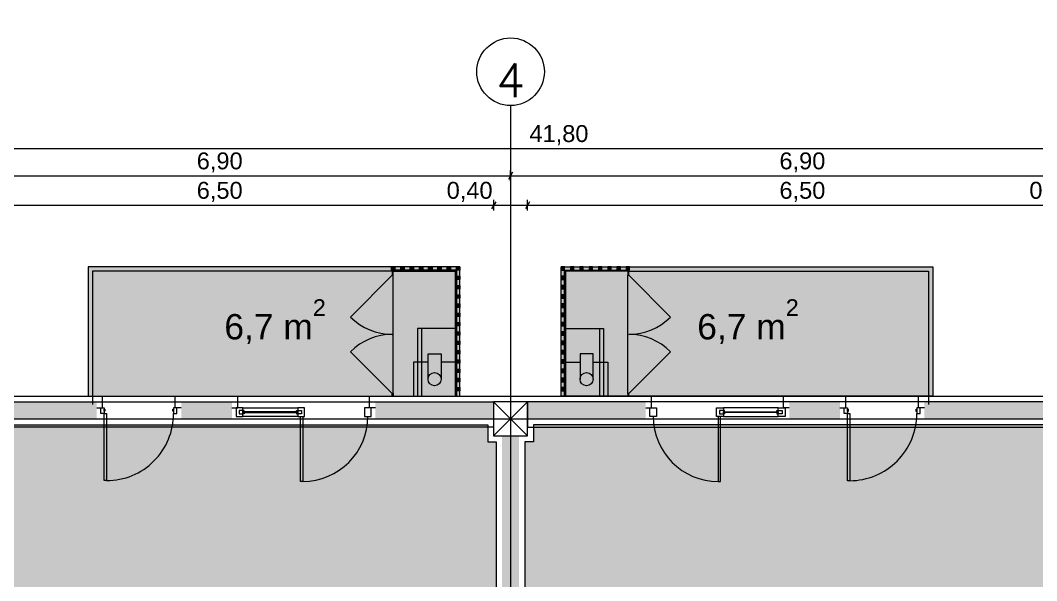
# Model space of a CAD drawing. Header units: metres. Extents: x 476297 to 476657, y 4620828 to 4621206.
# Drawn here: x 476405.75 to 476417.79, y 4621079.7 to 4621086.34 of the extents above; entities that cross this region are included whole.
import ezdxf

# ---------------------------------------------------------------- set-up
doc = ezdxf.new("R2010")
doc.units = ezdxf.units.M
doc.header["$MEASUREMENT"] = 0
for name, color, linetype in [('0_Pen_No__42_Pen_No__250', 7, 'Continuous'), ('2D Drafting - General_Pen_No__1', 7, 'Continuous'), ('2D Drafting - General_Pen_No__250_Pen_No__7', 7, 'Continuous'), ('2D Drafting - General_Pen_No__7', 7, 'Continuous'), ('2D Drafting - General_Pen_No__7_Pen_No__7', 7, 'Continuous'), ('Annotation - Text_Pen_No__7', 7, 'Continuous'), ('Doors_Pen_No__7_Pen_No__7', 7, 'Continuous'), ('G-Anno-Nplt', 7, 'Continuous'), ('gegmebi_Pen_No__1', 7, 'Continuous'), ('kar-panjara_Pen_No__7_Pen_No__7', 7, 'Continuous'), ('New2D Drafting - General_Pen_No__250_Pen_No__7', 7, 'Continuous'), ('New2D Drafting - General_Pen_No__30_Pen_No__9_Pen_No__9', 7, 'Continuous'), ('NewDoors_Pen_No__7_Pen_No__7', 7, 'Continuous'), ('Newreg_nak', 7, 'Continuous'), ('NewStructural - Bearing', 7, 'Continuous'), ('zoma', 7, 'Continuous'), ('zoma_Pen_No__5', 7, 'Continuous')]:
    doc.layers.add(name, color=color, linetype=linetype)
doc.styles.add('GENERATED_STYLE_1', font='arial.ttf')
doc.styles.add('GENERATED_STYLE_2', font='arial.ttf')
doc.dimstyles.new('GENERATED_STYLE__1', dxfattribs={"dimtxt": 0.2, "dimasz": 0.0644213309708986, "dimexe": 0.18, "dimexo": 0.003, "dimgap": 0.09, "dimtad": 1, "dimtih": 1, "dimtoh": 1, "dimzin": 0, "dimdsep": 46, "dimtxsty": 'GENERATED_STYLE_2', "dimblk": 'ARROWHEAD_2', "dimblk1": 'ARROWHEAD_2', "dimblk2": 'ARROWHEAD_2', "dimcen": 0.09, "dimclrd": 142, "dimclre": 142, "dimclrt": 142, "dimadec": 0, "dimazin": 0, "dimtfac": 1, "dimtdec": 4, "dimtmove": 0, "dimatfit": 3, "dimfxl": 1, "dimtolj": 1, "dimtzin": 0, "dimarcsym": 0})
doc.dimstyles.new('GENERATED_STYLE__2', dxfattribs={"dimtxt": 0.2, "dimasz": 0.0644213309708986, "dimexe": 0.18, "dimexo": 0.003, "dimgap": 0.09, "dimtad": 1, "dimtih": 1, "dimtoh": 1, "dimzin": 0, "dimdsep": 46, "dimtxsty": 'GENERATED_STYLE_2', "dimblk": 'ARROWHEAD_2', "dimblk1": 'ARROWHEAD_2', "dimblk2": 'ARROWHEAD_2', "dimcen": 0.09, "dimclrd": 142, "dimclre": 142, "dimclrt": 142, "dimadec": 0, "dimazin": 0, "dimtfac": 1, "dimtdec": 4, "dimtmove": 2, "dimatfit": 3, "dimfxl": 1, "dimtolj": 1, "dimtzin": 0, "dimarcsym": 0})
doc.dimstyles.new('GENERATED_STYLE__9', dxfattribs={"dimtxt": 0.5, "dimasz": 0.228, "dimexe": 0.18, "dimexo": 0.003, "dimgap": 0.09, "dimtad": 1, "dimzin": 0, "dimdsep": 46, "dimtxsty": 'GENERATED_STYLE_2', "dimblk": 'ARROWHEAD_2', "dimblk1": 'ARROWHEAD_2', "dimblk2": 'ARROWHEAD_2', "dimcen": 0.09, "dimclrd": 1, "dimclre": 1, "dimclrt": 1, "dimadec": 0, "dimazin": 0, "dimtfac": 1, "dimtdec": 4, "dimtmove": 0, "dimatfit": 3, "dimfxl": 1, "dimtolj": 1, "dimtzin": 0, "dimarcsym": 0})

# ---------------------------------------------------------------- blocks, each defined once
blk = doc.blocks.new('*D170', base_point=(476844.5271483883, 4621385.791044046))
at = {"layer": 'zoma', "color": 1, "linetype": 'Continuous', "lineweight": 0, "transparency": 16777216}
for p, q in [((476390.8057677904, 4621089.719103316), (476390.5057693053, 4621089.89231094)), ((476390.6557685478, 4621089.805707128), (476390.6557698309, 4621089.952407127)), ((476390.8807685478, 4621089.80570516), (476390.4307685479, 4621089.805709096)), ((476390.6556987105, 4621081.820953937), (476390.6557685478, 4621089.805707128)), ((476390.8806987105, 4621081.820951969), (476390.4306987105, 4621081.820955905)), ((476390.505699468, 4621081.907557749), (476390.805697953, 4621081.734350125)), ((476390.6556974274, 4621081.674253938), (476390.6556987105, 4621081.820953937))]:
    blk.add_line(p, q, dxfattribs=at)
at = {"layer": 'zoma', "color": 1, "lineweight": 0, "transparency": 16777216, "insert": (476390.5557261523, 4621084.958473884), "char_height": 0.5, "attachment_point": 7, "rotation": 89.99949887172694, "style": 'GENERATED_STYLE_2'}
blk.add_mtext('\\A1;{\\pql;\\fArial CYR|b0|i0|c204|p34;54.31}', dxfattribs=at)
blk = doc.blocks.new('ARROWHEAD_2')
at = {"color": 0, "linetype": 'Continuous', "lineweight": 0}
for p, q in [((-0.3781315, -0.655), (0.3781315, 0.655)), ((0, 0), (-1, 0))]:
    blk.add_line(p, q, dxfattribs=at)
blk = doc.blocks.new('*D172', base_point=(476844.5271483883, 4621385.791044046))
at = {"layer": 'zoma', "color": 142, "linetype": 'Continuous', "lineweight": 0, "transparency": 16777216}
for p, q in [((476397.7802715549, 4621084.540301105), (476397.7313325465, 4621084.455536189)), ((476397.7558020597, 4621084.434344965), (476397.7558020417, 4621084.561492329)), ((476397.7558020507, 4621084.497918648), (476404.6558020507, 4621084.497919618)), ((476404.6802715549, 4621084.540302075), (476404.6313325465, 4621084.45553716)), ((476404.6558020597, 4621084.434345936), (476404.6558020418, 4621084.5614933)), ((476404.6558020507, 4621084.497919618), (476411.5558020507, 4621084.497920589))]:
    blk.add_line(p, q, dxfattribs=at)
at = {"layer": 'zoma', "color": 142, "lineweight": 0, "transparency": 16777216, "insert": (476400.9397440391, 4621084.537919096), "char_height": 0.2, "attachment_point": 7, "rotation": 8.059709588411218e-06, "style": 'GENERATED_STYLE_2'}
blk.add_mtext('\\A1;{\\pql;\\fArial CYR|b0|i0|c204|p34;6,90}', dxfattribs=at)
blk = doc.blocks.new('*D173', base_point=(476844.5271483883, 4621385.791044046))
at = {"layer": 'zoma', "color": 142, "linetype": 'Continuous', "lineweight": 0, "transparency": 16777216}
for p, q in [((476404.6802715549, 4621084.540302075), (476404.6313325465, 4621084.45553716)), ((476404.6558020597, 4621084.434345936), (476404.6558020418, 4621084.5614933)), ((476404.6558020507, 4621084.497919618), (476411.5558020507, 4621084.497920589)), ((476411.5802715549, 4621084.540303047), (476411.5313325465, 4621084.45553813)), ((476411.5558020597, 4621084.434346907), (476411.5558020417, 4621084.56149427)), ((476411.5558020507, 4621084.497920589), (476418.4558020507, 4621084.497921559))]:
    blk.add_line(p, q, dxfattribs=at)
at = {"layer": 'zoma', "color": 142, "lineweight": 0, "transparency": 16777216, "insert": (476407.8397440391, 4621084.537920066), "char_height": 0.2, "attachment_point": 7, "rotation": 8.059709588411218e-06, "style": 'GENERATED_STYLE_2'}
blk.add_mtext('\\A1;{\\pql;\\fArial CYR|b0|i0|c204|p34;6,90}', dxfattribs=at)
blk = doc.blocks.new('*D174', base_point=(476844.5271483883, 4621385.791044046))
at = {"layer": 'zoma', "color": 142, "linetype": 'Continuous', "lineweight": 0, "transparency": 16777216}
for p, q in [((476411.5802715549, 4621084.540303047), (476411.5313325465, 4621084.45553813)), ((476411.5558020597, 4621084.434346907), (476411.5558020417, 4621084.56149427)), ((476411.5558020507, 4621084.497920589), (476418.4558020507, 4621084.497921559)), ((476418.4802715548, 4621084.540304017), (476418.4313325465, 4621084.455539101)), ((476418.4558020596, 4621084.434347877), (476418.4558020417, 4621084.561495241)), ((476418.4558020507, 4621084.497921559), (476425.3558020507, 4621084.497922529))]:
    blk.add_line(p, q, dxfattribs=at)
at = {"layer": 'zoma', "color": 142, "lineweight": 0, "transparency": 16777216, "insert": (476414.7397440391, 4621084.537921037), "char_height": 0.2, "attachment_point": 7, "rotation": 8.059709588411218e-06, "style": 'GENERATED_STYLE_2'}
blk.add_mtext('\\A1;{\\pql;\\fArial CYR|b0|i0|c204|p34;6,90}', dxfattribs=at)
blk = doc.blocks.new('*D224', base_point=(476844.5271483883, 4621385.791044046))
at = {"layer": 'zoma', "color": 142, "linetype": 'Continuous', "lineweight": 0, "transparency": 16777216}
for p, q in [((476404.8558021087, 4621084.085699315), (476404.8558020908, 4621084.212846679)), ((476411.3558021087, 4621084.08570023), (476411.3558020908, 4621084.212847593)), ((476404.4558020998, 4621084.149272941), (476404.8558020998, 4621084.149272997)), ((476404.880271604, 4621084.191655455), (476404.8313325956, 4621084.106890539)), ((476404.8558020998, 4621084.149272997), (476411.3558020997, 4621084.149273911)), ((476411.3802716039, 4621084.19165637), (476411.3313325956, 4621084.106891453))]:
    blk.add_line(p, q, dxfattribs=at)
at = {"layer": 'zoma', "color": 142, "lineweight": 0, "transparency": 16777216, "char_height": 0.2, "attachment_point": 7, "rotation": 8.059709588411218e-06, "style": 'GENERATED_STYLE_2'}
for s, insert in [('\\A1;{\\pql;\\fArial CYR|b0|i0|c204|p34;6,50}', (476407.8397440882, 4621084.189273417)), ('\\A1;{\\pql;\\fArial CYR|b0|i0|c204|p34;0,40}', (476410.7991890374, 4621084.189273833))]:
    blk.add_mtext(s, dxfattribs=dict(at, insert=insert))
blk = doc.blocks.new('*D225', base_point=(476844.5271483883, 4621385.791044046))
at = {"layer": 'zoma', "color": 142, "linetype": 'Continuous', "lineweight": 0, "transparency": 16777216}
for p, q in [((476411.3558021087, 4621084.08570023), (476411.3558020908, 4621084.212847593)), ((476411.7558021087, 4621084.085700286), (476411.7558020908, 4621084.212847649)), ((476404.8558020998, 4621084.149272997), (476411.3558020997, 4621084.149273911)), ((476411.3802716039, 4621084.19165637), (476411.3313325956, 4621084.106891453)), ((476411.3558020997, 4621084.149273911), (476411.7558020998, 4621084.149273967)), ((476411.780271604, 4621084.191656426), (476411.7313325956, 4621084.10689151))]:
    blk.add_line(p, q, dxfattribs=at)
blk = doc.blocks.new('*D226', base_point=(476844.5271483883, 4621385.791044046))
at = {"layer": 'zoma', "color": 142, "linetype": 'Continuous', "lineweight": 0, "transparency": 16777216}
for p, q in [((476411.7558021087, 4621084.085700286), (476411.7558020908, 4621084.212847649)), ((476418.2558021086, 4621084.0857012), (476418.2558020907, 4621084.212848564)), ((476411.3558020997, 4621084.149273911), (476411.7558020998, 4621084.149273967)), ((476411.780271604, 4621084.191656426), (476411.7313325956, 4621084.10689151)), ((476411.7558020998, 4621084.149273967), (476418.2558020997, 4621084.149274882)), ((476418.2802716039, 4621084.19165734), (476418.2313325955, 4621084.106892424))]:
    blk.add_line(p, q, dxfattribs=at)
at = {"layer": 'zoma', "color": 142, "lineweight": 0, "transparency": 16777216, "char_height": 0.2, "attachment_point": 7, "rotation": 8.059709588411218e-06, "style": 'GENERATED_STYLE_2'}
for s, insert in [('\\A1;{\\pql;\\fArial CYR|b0|i0|c204|p34;6,50}', (476414.7397440881, 4621084.189274388)), ('\\A1;{\\pql;\\fArial CYR|b0|i0|c204|p34;0,40}', (476417.6991890374, 4621084.189274805))]:
    blk.add_mtext(s, dxfattribs=dict(at, insert=insert))
blk = doc.blocks.new('*D227', base_point=(476844.5271483883, 4621385.791044046))
at = {"layer": 'zoma', "color": 142, "linetype": 'Continuous', "lineweight": 0, "transparency": 16777216}
for p, q in [((476418.2558021086, 4621084.0857012), (476418.2558020907, 4621084.212848564)), ((476418.6558021086, 4621084.085701256), (476418.6558020908, 4621084.21284862)), ((476411.7558020998, 4621084.149273967), (476418.2558020997, 4621084.149274882)), ((476418.2802716039, 4621084.19165734), (476418.2313325955, 4621084.106892424)), ((476418.2558020997, 4621084.149274882), (476418.6558020997, 4621084.149274938)), ((476418.6802716039, 4621084.191657396), (476418.6313325955, 4621084.106892481))]:
    blk.add_line(p, q, dxfattribs=at)
blk = doc.blocks.new('*D232', base_point=(476844.5271483883, 4621385.791044046))
at = {"layer": 'zoma', "color": 142, "linetype": 'Continuous', "lineweight": 0, "transparency": 16777216}
for p, q in [((476390.6143538778, 4621084.820986106), (476390.6558039184, 4621084.820986106)), ((476390.6802734286, 4621084.863368561), (476390.6313344082, 4621084.778603652)), ((476390.6558039184, 4621084.757412424), (476390.6558039184, 4621084.884559788)), ((476390.6558039184, 4621084.820986106), (476432.4558039184, 4621084.820986106)), ((476432.4313344082, 4621084.778603652), (476432.4802734285, 4621084.863368561)), ((476432.4558039184, 4621084.757412424), (476432.4558039184, 4621084.884559788)), ((476432.4558039184, 4621084.820986106), (476432.497253959, 4621084.820986106))]:
    blk.add_line(p, q, dxfattribs=at)
at = {"layer": 'zoma', "color": 142, "lineweight": 0, "transparency": 16777216, "insert": (476411.7791162376, 4621084.860986106), "char_height": 0.2, "attachment_point": 7, "style": 'GENERATED_STYLE_2'}
blk.add_mtext('\\A1;{\\pql;\\fArial CYR|b0|i0|c204|p34;41,80}', dxfattribs=at)
blk = doc.blocks.new('*D340', base_point=(476844.5271483883, 4621385.791044046))
at = {"layer": 'zoma', "color": 142, "linetype": 'Continuous', "lineweight": 0, "transparency": 16777216}
for p, q in [((476404.8794797193, 4621099.633265524), (476404.830540699, 4621099.548500615)), ((476404.8550102091, 4621099.527309388), (476404.8550102091, 4621099.654456751)), ((476411.3794797192, 4621099.633265524), (476411.3305406989, 4621099.548500615)), ((476411.3550102091, 4621099.527309388), (476411.3550102091, 4621099.654456751)), ((476404.8550102091, 4621099.59088307), (476411.3550102091, 4621099.59088307))]:
    blk.add_line(p, q, dxfattribs=at)
at = {"layer": 'zoma', "color": 142, "lineweight": 0, "transparency": 16777216, "char_height": 0.2, "attachment_point": 7, "style": 'GENERATED_STYLE_2'}
for s, insert in [('\\A1;{\\pql;\\fArial CYR|b0|i0|c204|p34;6,50}', (476407.8389522031, 4621099.63088307)), ('\\A1;{\\pql;\\fArial CYR|b0|i0|c204|p34;0,40}', (476410.7983971523, 4621099.63088307))]:
    blk.add_mtext(s, dxfattribs=dict(at, insert=insert))
blk = doc.blocks.new('*D341', base_point=(476844.5271483883, 4621385.791044046))
at = {"layer": 'zoma', "color": 142, "linetype": 'Continuous', "lineweight": 0, "transparency": 16777216}
for p, q in [((476411.3794797192, 4621099.633265524), (476411.3305406989, 4621099.548500615)), ((476411.3550102091, 4621099.527309388), (476411.3550102091, 4621099.654456751)), ((476411.7794797192, 4621099.633265524), (476411.7305406989, 4621099.548500615)), ((476411.7550102091, 4621099.527309388), (476411.7550102091, 4621099.654456751)), ((476411.3550102091, 4621099.59088307), (476411.7550102091, 4621099.59088307))]:
    blk.add_line(p, q, dxfattribs=at)
blk = doc.blocks.new('*D342', base_point=(476844.5271483883, 4621385.791044046))
at = {"layer": 'zoma', "color": 142, "linetype": 'Continuous', "lineweight": 0, "transparency": 16777216}
for p, q in [((476411.7794797192, 4621099.633265524), (476411.7305406989, 4621099.548500615)), ((476411.7550102091, 4621099.527309388), (476411.7550102091, 4621099.654456751)), ((476418.2794797192, 4621099.633265524), (476418.2305406989, 4621099.548500615)), ((476418.255010209, 4621099.527309388), (476418.255010209, 4621099.654456751)), ((476411.7550102091, 4621099.59088307), (476418.255010209, 4621099.59088307))]:
    blk.add_line(p, q, dxfattribs=at)
at = {"layer": 'zoma', "color": 142, "lineweight": 0, "transparency": 16777216, "char_height": 0.2, "attachment_point": 7, "style": 'GENERATED_STYLE_2'}
for s, insert in [('\\A1;{\\pql;\\fArial CYR|b0|i0|c204|p34;6,50}', (476414.7389522031, 4621099.63088307)), ('\\A1;{\\pql;\\fArial CYR|b0|i0|c204|p34;0,40}', (476417.6983971523, 4621099.63088307))]:
    blk.add_mtext(s, dxfattribs=dict(at, insert=insert))

msp = doc.modelspace()

# ---------------------------------------------------------------- hatches: boundary and pattern name
at = {"layer": '2D Drafting - General_Pen_No__250_Pen_No__7', "linetype": 'Continuous', "lineweight": 0}
for points in [[(476410.1554952909, 4621083.370831687), (476410.9058185234, 4621083.370831792), (476410.905818522, 4621083.380831794), (476410.1554952895, 4621083.380831689)], [(476410.1554953049, 4621083.320959019), (476410.1654953061, 4621083.320959022), (476410.1654952921, 4621083.370831689), (476410.1554952909, 4621083.370831687)], [(476410.905818522, 4621083.380831794), (476410.9158185231, 4621083.380831796), (476410.9158187328, 4621081.890582279), (476410.9058187316, 4621081.890582277)], [(476412.2057824726, 4621083.38083216), (476412.2057831015, 4621081.890582643), (476412.1957831003, 4621081.89058264), (476412.1957824714, 4621083.380832155)], [(476412.9561057093, 4621083.370832475), (476412.2057824768, 4621083.370832158), (476412.2057824726, 4621083.38083216), (476412.9561057051, 4621083.380832477)], [(476412.9561057233, 4621083.320959807), (476412.9561057093, 4621083.370832081), (476412.9461057081, 4621083.37083208), (476412.9461057222, 4621083.320959805)], [(476406.655488642, 4621081.621392199), (476404.8558009923, 4621081.621391692), (476404.8558009361, 4621081.821391693), (476406.6554885857, 4621081.8213922)], [(476408.2554891484, 4621081.620418634), (476407.6554891564, 4621081.620418466), (476407.6554891001, 4621081.820418467), (476408.2554890921, 4621081.820418635)], [(476411.3558009922, 4621081.621393521), (476409.9554923266, 4621081.621393127), (476409.9554922703, 4621081.821393128), (476411.355800936, 4621081.821393522)], [(476410.1557902052, 4621081.890707676), (476410.1557901967, 4621081.92095902), (476410.1657901978, 4621081.920959023), (476410.1657902063, 4621081.890707679)], [(476411.7558009925, 4621081.620582515), (476413.1561102562, 4621081.620582909), (476413.1561101999, 4621081.82058291), (476411.7558009363, 4621081.820582516)], [(476412.9558116278, 4621081.890708464), (476412.9558116193, 4621081.920959808), (476412.9458116181, 4621081.920959804), (476412.9458116266, 4621081.890708461)], [(476414.8561134349, 4621081.619609374), (476415.4561134269, 4621081.619609542), (476415.4561133707, 4621081.819609543), (476414.8561133787, 4621081.819609375)], [(476416.4561139408, 4621081.620583838), (476418.2558009924, 4621081.620584344), (476418.2558009362, 4621081.820584346), (476416.4561138846, 4621081.820583839)], [(476411.6558010499, 4621081.420582488), (476411.6558028786, 4621074.920582488), (476411.4558028774, 4621074.920582432), (476411.4558010487, 4621081.420582432)]]:
    msp.add_hatch(color=7, dxfattribs=at).paths.add_polyline_path(points)
at = {"layer": 'G-Anno-Nplt', "linetype": 'Continuous', "lineweight": 0}
for color, points in [(46, [(476406.5558256994, 4621083.420835292), (476406.5558261299, 4621081.890581054), (476410.9558236773, 4621081.89058229), (476410.9558232468, 4621083.420836531)]), (46, [(476416.5557728159, 4621083.420838105), (476416.5557732464, 4621081.890583867), (476412.1557781557, 4621081.890582628), (476412.1557777252, 4621083.420836868)]), (167, [(476411.3858028612, 4621074.990582445), (476411.2858029035, 4621074.990582417), (476411.2858030554, 4621074.450582344), (476411.3858030131, 4621074.450582373), (476411.3858032156, 4621073.730770253), (476410.9858027584, 4621073.730770141), (476410.9858029244, 4621073.140582363), (476406.4760673011, 4621073.140581095), (476406.4760668426, 4621074.770581006), (476405.595990792, 4621074.770580758), (476405.5959906795, 4621075.17058076), (476404.8558028424, 4621075.170580552), (476404.8558025048, 4621076.370580625), (476404.925802375, 4621076.370580645), (476404.9258010992, 4621081.350580768), (476404.9258010429, 4621081.550580557), (476407.7858012862, 4621081.550581362), (476411.2858010579, 4621081.550582347), (476411.2858011142, 4621081.350582432), (476411.3858010719, 4621081.35058246)]), (167, [(476418.2558024694, 4621076.370584395), (476418.1858025994, 4621076.370584375), (476418.1858010167, 4621081.550584288), (476411.825801127, 4621081.550582499), (476411.8258011833, 4621081.350582584), (476411.7258012256, 4621081.350582556), (476411.7258030149, 4621074.990582541), (476411.8258029726, 4621074.990582569), (476411.8258031245, 4621074.450582497), (476411.7258031668, 4621074.450582468), (476411.7258033693, 4621073.730770349), (476412.1258037013, 4621073.730770461), (476412.1258038674, 4621073.140582684), (476416.6355396159, 4621073.140583953), (476416.6355391574, 4621074.770583864), (476417.5156150473, 4621074.770584112), (476417.5156149348, 4621075.17058411), (476418.255802807, 4621075.170584318)])]:
    msp.add_hatch(color=color, dxfattribs=at).paths.add_polyline_path(points)
at = {"layer": 'New2D Drafting - General_Pen_No__250_Pen_No__7', "linetype": 'Continuous', "lineweight": 0}
for points in [[(476410.9058187164, 4621081.890581192), (476410.4558187164, 4621081.890581065), (476410.4558184913, 4621082.690581065), (476410.9058184913, 4621082.690581191)], [(476412.2057866778, 4621081.89058219), (476412.6557866778, 4621081.890582317), (476412.6557864528, 4621082.690582316), (476412.2057864527, 4621082.690582191)], [(476410.9058187164, 4621081.890581192), (476410.4058187164, 4621081.890585573), (476410.4058222224, 4621082.29058105), (476410.5788074427, 4621082.290579534), (476410.5788083192, 4621082.390582493), (476410.7328342601, 4621082.390581142), (476410.7328333835, 4621082.290578185), (476410.9058222224, 4621082.290576668)], [(476412.2057866778, 4621081.89058219), (476412.7057866778, 4621081.890586854), (476412.7057829467, 4621082.290582331), (476412.5327977265, 4621082.290580717), (476412.5327967937, 4621082.390583675), (476412.3787708528, 4621082.390582238), (476412.3787717856, 4621082.290579281), (476412.2057829467, 4621082.290577667)]]:
    msp.add_hatch(color=255, dxfattribs=at).paths.add_polyline_path(points)
at = {"layer": 'New2D Drafting - General_Pen_No__30_Pen_No__9_Pen_No__9', "linetype": 'Continuous', "lineweight": 0}
for points in [[(476410.1858232466, 4621083.420836422), (476410.1858232522, 4621083.380836422), (476410.1458232522, 4621083.380836416), (476410.1458232466, 4621083.420836416)], [(476410.2958232466, 4621083.420836437), (476410.2958232523, 4621083.380836437), (476410.2558232523, 4621083.380836432), (476410.2558232466, 4621083.420836432)], [(476410.4058232467, 4621083.420836452), (476410.4058232523, 4621083.380836453), (476410.3658232522, 4621083.380836447), (476410.3658232467, 4621083.420836447)], [(476410.5158232467, 4621083.420836468), (476410.5158232523, 4621083.380836468), (476410.4758232523, 4621083.380836463), (476410.4758232467, 4621083.420836463)], [(476410.6258232467, 4621083.420836484), (476410.6258232524, 4621083.380836484), (476410.5858232523, 4621083.380836478), (476410.5858232467, 4621083.420836478)], [(476410.7358232468, 4621083.420836499), (476410.7358232524, 4621083.380836499), (476410.6958232524, 4621083.380836493), (476410.6958232467, 4621083.420836493)], [(476410.8458232468, 4621083.420836515), (476410.8458232524, 4621083.380836515), (476410.8058232524, 4621083.380836509), (476410.8058232468, 4621083.420836509)], [(476410.9558232468, 4621083.420836531), (476410.9558232524, 4621083.380836531), (476410.9158232524, 4621083.380836525), (476410.9158232468, 4621083.420836525)], [(476412.1557777252, 4621083.420836868), (476412.1557777421, 4621083.380836868), (476412.1957777421, 4621083.380836884), (476412.1957777253, 4621083.420836885)], [(476412.2657777253, 4621083.420836914), (476412.2657777421, 4621083.380836914), (476412.3057777421, 4621083.380836931), (476412.3057777252, 4621083.420836931)], [(476412.3757777252, 4621083.420836961), (476412.3757777421, 4621083.380836961), (476412.4157777422, 4621083.380836978), (476412.4157777253, 4621083.420836978)], [(476412.4857777253, 4621083.420837007), (476412.4857777422, 4621083.380837007), (476412.5257777422, 4621083.380837024), (476412.5257777253, 4621083.420837024)], [(476412.5957777253, 4621083.420837053), (476412.5957777422, 4621083.380837053), (476412.6357777423, 4621083.380837071), (476412.6357777254, 4621083.420837071)], [(476412.7057777253, 4621083.4208371), (476412.7057777422, 4621083.3808371), (476412.7457777422, 4621083.380837116), (476412.7457777254, 4621083.420837116)], [(476412.8157777254, 4621083.420837146), (476412.8157777422, 4621083.380837146), (476412.8557777423, 4621083.380837163), (476412.8557777254, 4621083.420837163)], [(476412.9257777254, 4621083.420837193), (476412.9257777423, 4621083.380837193), (476412.9657777423, 4621083.38083721), (476412.9657777254, 4621083.42083721)], [(476410.9558232679, 4621083.27083653), (476410.9158232679, 4621083.270836525), (476410.9158232623, 4621083.310836525), (476410.9558232623, 4621083.31083653)], [(476412.1557777885, 4621083.270836867), (476412.1957777885, 4621083.270836885), (476412.1957777716, 4621083.310836885), (476412.1557777716, 4621083.310836867)], [(476410.9558232834, 4621083.16083653), (476410.9158232834, 4621083.160836524), (476410.9158232778, 4621083.200836524), (476410.9558232778, 4621083.20083653)], [(476412.1557778349, 4621083.160836868), (476412.1957778349, 4621083.160836885), (476412.195777818, 4621083.200836885), (476412.1557778181, 4621083.200836868)], [(476410.9558232988, 4621083.050836531), (476410.9158232989, 4621083.050836525), (476410.9158232932, 4621083.090836525), (476410.9558232932, 4621083.090836531)], [(476412.1557778813, 4621083.050836868), (476412.1957778814, 4621083.050836884), (476412.1957778645, 4621083.090836884), (476412.1557778644, 4621083.090836868)], [(476410.9558233143, 4621082.94083653), (476410.9158233143, 4621082.940836525), (476410.9158233087, 4621082.980836525), (476410.9558233087, 4621082.98083653)], [(476412.1557779278, 4621082.940836867), (476412.1957779278, 4621082.940836885), (476412.1957779109, 4621082.980836885), (476412.1557779109, 4621082.980836867)], [(476410.9558233298, 4621082.83083653), (476410.9158233298, 4621082.830836524), (476410.9158233242, 4621082.870836524), (476410.9558233242, 4621082.87083653)], [(476412.1557779742, 4621082.830836868), (476412.1957779742, 4621082.830836885), (476412.1957779573, 4621082.870836885), (476412.1557779573, 4621082.870836868)], [(476410.9558233453, 4621082.72083653), (476410.9158233453, 4621082.720836525), (476410.9158233397, 4621082.760836525), (476410.9558233396, 4621082.76083653)], [(476410.9558233608, 4621082.61083653), (476410.9158233607, 4621082.610836525), (476410.9158233551, 4621082.650836525), (476410.9558233551, 4621082.65083653)], [(476412.1557780206, 4621082.720836868), (476412.1957780206, 4621082.720836884), (476412.1957780037, 4621082.760836884), (476412.1557780037, 4621082.760836868)], [(476412.155778067, 4621082.610836867), (476412.195778067, 4621082.610836885), (476412.1957780502, 4621082.650836885), (476412.1557780501, 4621082.650836867)], [(476410.9558233763, 4621082.50083653), (476410.9158233762, 4621082.500836524), (476410.9158233706, 4621082.540836524), (476410.9558233706, 4621082.54083653)], [(476412.1557781135, 4621082.500836868), (476412.1957781134, 4621082.500836885), (476412.1957780966, 4621082.540836885), (476412.1557780966, 4621082.540836868)], [(476410.9558233917, 4621082.39083653), (476410.9158233917, 4621082.390836525), (476410.9158233861, 4621082.430836525), (476410.9558233861, 4621082.43083653)], [(476412.1557781599, 4621082.390836868), (476412.1957781599, 4621082.390836884), (476412.195778143, 4621082.430836884), (476412.155778143, 4621082.430836868)], [(476410.9558234072, 4621082.28083653), (476410.9158234072, 4621082.280836524), (476410.9158234015, 4621082.320836524), (476410.9558234016, 4621082.32083653)], [(476412.1557782063, 4621082.280836867), (476412.1957782063, 4621082.280836885), (476412.1957781894, 4621082.320836885), (476412.1557781894, 4621082.320836867)], [(476410.9558234226, 4621082.17083653), (476410.9158234227, 4621082.170836524), (476410.915823417, 4621082.210836524), (476410.955823417, 4621082.21083653)], [(476412.1557782527, 4621082.170836868), (476412.1957782527, 4621082.170836885), (476412.1957782359, 4621082.210836885), (476412.1557782358, 4621082.210836868)], [(476410.9558234381, 4621082.06083653), (476410.9158234381, 4621082.060836525), (476410.9158234325, 4621082.100836525), (476410.9558234325, 4621082.10083653)], [(476412.1557782991, 4621082.060836867), (476412.1957782991, 4621082.060836884), (476412.1957782822, 4621082.100836884), (476412.1557782823, 4621082.100836867)], [(476410.9558234536, 4621081.95083653), (476410.9158234536, 4621081.950836524), (476410.915823448, 4621081.990836524), (476410.955823448, 4621081.99083653)], [(476412.1557783455, 4621081.950836867), (476412.1957783456, 4621081.950836885), (476412.1957783287, 4621081.990836884), (476412.1557783287, 4621081.990836867)]]:
    msp.add_hatch(color=255, dxfattribs=at).paths.add_polyline_path(points)

# ---------------------------------------------------------------- linework, layer by layer
at = {"layer": '0_Pen_No__42_Pen_No__250', "color": 5, "linetype": 'Continuous', "lineweight": 0}
msp.add_circle((476411.5558018773, 4621085.730179409), 0.4000000000000057, dxfattribs=at)
msp.add_circle((476411.5558018773, 4621085.730179409), 0.4000000000000057, dxfattribs=at)
at = {"layer": '2D Drafting - General_Pen_No__1', "color": 7, "linetype": 'Continuous', "lineweight": 0}
for p, q in [((476411.7558010488, 4621081.420582517), (476411.3558009362, 4621081.820582404)), ((476411.3558010487, 4621081.420582404), (476411.7558009363, 4621081.820582516))]:
    msp.add_line(p, q, dxfattribs=at)
at = {"layer": '2D Drafting - General_Pen_No__1', "color": 7, "linetype": 'Continuous', "lineweight": 0, "flags": 128}
for points in [[(476411.3558010206, 4621081.520582404), (476404.8558010207, 4621081.520580576), (476404.8558009363, 4621081.820580576), (476411.3558009362, 4621081.820582404)], [(476411.3558010487, 4621081.420582404), (476411.7558010488, 4621081.420582517), (476411.7558009363, 4621081.820582516), (476411.3558009362, 4621081.820582404)], [(476411.7558010207, 4621081.520582517), (476418.2558010206, 4621081.520584346), (476418.2558009362, 4621081.820584346), (476411.7558009363, 4621081.820582516)]]:
    msp.add_lwpolyline(points, close=True, dxfattribs=at)
at = {"layer": '2D Drafting - General_Pen_No__250_Pen_No__7', "color": 7, "linetype": 'Continuous', "lineweight": 0, "flags": 128}
for points in [[(476410.1554952909, 4621083.370831687), (476410.9058185234, 4621083.370831792), (476410.905818522, 4621083.380831794), (476410.1554952895, 4621083.380831689)], [(476410.1554953049, 4621083.320959019), (476410.1654953061, 4621083.320959022), (476410.1654952921, 4621083.370831689), (476410.1554952909, 4621083.370831687)], [(476410.905818522, 4621083.380831794), (476410.9158185231, 4621083.380831796), (476410.9158187328, 4621081.890582279), (476410.9058187316, 4621081.890582277)], [(476412.2057824726, 4621083.38083216), (476412.2057831015, 4621081.890582643), (476412.1957831003, 4621081.89058264), (476412.1957824714, 4621083.380832155)], [(476412.9561057093, 4621083.370832475), (476412.2057824768, 4621083.370832158), (476412.2057824726, 4621083.38083216), (476412.9561057051, 4621083.380832477)], [(476412.9561057233, 4621083.320959807), (476412.9561057093, 4621083.370832081), (476412.9461057081, 4621083.37083208), (476412.9461057222, 4621083.320959805)], [(476410.1557902052, 4621081.890707676), (476410.1557901967, 4621081.92095902), (476410.1657901978, 4621081.920959023), (476410.1657902063, 4621081.890707679)], [(476412.9558116278, 4621081.890708464), (476412.9558116193, 4621081.920959808), (476412.9458116181, 4621081.920959804), (476412.9458116266, 4621081.890708461)]]:
    msp.add_lwpolyline(points, close=True, dxfattribs=at)
at = {"layer": '2D Drafting - General_Pen_No__7', "color": 7, "linetype": 'Continuous', "lineweight": 0, "flags": 128}
for points in [[(476406.6554886054, 4621081.751501122), (476406.7255035567, 4621081.751500511), (476406.7255047834, 4621081.891762372)], [(476407.6554891195, 4621081.751504791), (476407.5854891195, 4621081.751505405), (476407.5854903487, 4621081.891741757)], [(476408.2554891118, 4621081.750619211), (476408.325504063, 4621081.750618598), (476408.3255052898, 4621081.890880461)], [(476409.9554899185, 4621081.750568222), (476409.8854749672, 4621081.75056757), (476409.8854736615, 4621081.890829432)], [(476413.1561125917, 4621081.749758004), (476413.2261275429, 4621081.749757392), (476413.2261287697, 4621081.890019254)], [(476414.8561133983, 4621081.74980995), (476414.786098447, 4621081.749809299), (476414.7860971414, 4621081.89007116)], [(476415.4561133901, 4621081.750695867), (476415.5261133901, 4621081.75069652), (476415.526112082, 4621081.890932873)], [(476416.4561139042, 4621081.750692762), (476416.386098953, 4621081.750692111), (476416.3860976472, 4621081.890953972)]]:
    msp.add_lwpolyline(points, dxfattribs=at)
at = {"layer": '2D Drafting - General_Pen_No__7_Pen_No__7', "color": 7, "linetype": 'Continuous', "lineweight": 0, "flags": 128}
for points in [[(476408.3859783992, 4621081.750442225), (476409.0359783988, 4621081.750413691), (476409.0359740116, 4621081.650474595), (476408.385974012, 4621081.65050313)], [(476414.725624111, 4621081.74963289), (476414.0756241114, 4621081.74960399), (476414.0756285548, 4621081.649664895), (476414.7256285544, 4621081.649693795)]]:
    msp.add_lwpolyline(points, close=True, dxfattribs=at)
at = {"layer": '2D Drafting - General_Pen_No__7_Pen_No__7', "color": 7, "linetype": 'Continuous', "lineweight": 0}
for centre, radius, start, end in [((476406.7711762784, 4621081.683769635), 0.794311105303185, 269.9985312367772, 0.0002127636585715992), ((476415.5722899519, 4621081.682960466), 0.7943111053034551, 269.9985312367967, 0.0002127636380701895), ((476409.0956629132, 4621081.650461577), 0.7703111107999445, 269.9974847931715, 359.9943051647041), ((476414.0159396532, 4621081.649651843), 0.7703111107999985, 180.0057270741493, 270.0025474456691)]:
    msp.add_arc(centre, radius, start, end, dxfattribs=at)
at = {"layer": 'Doors_Pen_No__7_Pen_No__7', "color": 7, "linetype": 'Continuous', "lineweight": 0, "flags": 128}
for points in [[(476406.7050002367, 4621081.751504664), (476406.7445113469, 4621081.751503652), (476406.744509612, 4621081.683770319), (476406.7049985008, 4621081.683771333)], [(476406.744509612, 4621081.683770319), (476406.7711762785, 4621081.683769635), (476406.7711559164, 4621080.889458531), (476406.7444892499, 4621080.889459213)], [(476406.7445109785, 4621081.737103651), (476406.7533998666, 4621081.737103423), (476406.7533991844, 4621081.710436758), (476406.7445102943, 4621081.710436987)], [(476407.5565998619, 4621081.737106144), (476407.5654887501, 4621081.737105917), (476407.5654880668, 4621081.71043925), (476407.5565991778, 4621081.710439478)], [(476407.6050002307, 4621081.751504904), (476407.5654891195, 4621081.751505918), (476407.5654873836, 4621081.683772585), (476407.6049984949, 4621081.683771572)], [(476415.5061139102, 4621081.750695495), (476415.5456250205, 4621081.750694482), (476415.5456232856, 4621081.682961149), (476415.5061121744, 4621081.682962163)], [(476415.5456232856, 4621081.682961149), (476415.572289952, 4621081.682960466), (476415.5722695899, 4621080.888649361), (476415.5456029235, 4621080.888650044)], [(476415.545624652, 4621081.736294482), (476415.5545135402, 4621081.736294254), (476415.5545128579, 4621081.709627587), (476415.5456239679, 4621081.709627817)], [(476416.3577135354, 4621081.736296975), (476416.3666024237, 4621081.736296747), (476416.3666017404, 4621081.70963008), (476416.3577128513, 4621081.709630308)], [(476416.4061139043, 4621081.750695734), (476416.366602793, 4621081.750696748), (476416.3666010571, 4621081.682963416), (476416.4061121684, 4621081.682962403)], [(476409.0689962466, 4621081.650462748), (476409.0956629132, 4621081.650461577), (476409.0956290977, 4621080.880150466), (476409.068962431, 4621080.880151636)], [(476414.0426063199, 4621081.649653029), (476414.0159396533, 4621081.649651843), (476414.0159739022, 4621080.879340732), (476414.0426405689, 4621080.879341917)]]:
    msp.add_lwpolyline(points, close=True, dxfattribs=at)
at = {"layer": 'G-Anno-Nplt', "color": 7, "linetype": 'Continuous', "lineweight": 0, "flags": 128}
for points in [[(476406.5558256994, 4621083.420835292), (476406.5558261299, 4621081.890581054), (476410.9558236773, 4621081.89058229), (476410.9558232468, 4621083.420836531)], [(476416.5557728159, 4621083.420838105), (476416.5557732464, 4621081.890583867), (476412.1557781557, 4621081.890582628), (476412.1557777252, 4621083.420836868)], [(476411.3858028612, 4621074.990582445), (476411.2858029035, 4621074.990582417), (476411.2858030554, 4621074.450582344), (476411.3858030131, 4621074.450582373), (476411.3858032156, 4621073.730770253), (476410.9858027584, 4621073.730770141), (476410.9858029244, 4621073.140582363), (476406.4760673011, 4621073.140581095), (476406.4760668426, 4621074.770581006), (476405.595990792, 4621074.770580758), (476405.5959906795, 4621075.17058076), (476404.8558028424, 4621075.170580552), (476404.8558025048, 4621076.370580625), (476404.925802375, 4621076.370580645), (476404.9258010992, 4621081.350580768), (476404.9258010429, 4621081.550580557), (476407.7858012862, 4621081.550581362), (476411.2858010579, 4621081.550582347), (476411.2858011142, 4621081.350582432), (476411.3858010719, 4621081.35058246)], [(476418.2558024694, 4621076.370584395), (476418.1858025994, 4621076.370584375), (476418.1858010167, 4621081.550584288), (476411.825801127, 4621081.550582499), (476411.8258011833, 4621081.350582584), (476411.7258012256, 4621081.350582556), (476411.7258030149, 4621074.990582541), (476411.8258029726, 4621074.990582569), (476411.8258031245, 4621074.450582497), (476411.7258031668, 4621074.450582468), (476411.7258033693, 4621073.730770349), (476412.1258037013, 4621073.730770461), (476412.1258038674, 4621073.140582684), (476416.6355396159, 4621073.140583953), (476416.6355391574, 4621074.770583864), (476417.5156150473, 4621074.770584112), (476417.5156149348, 4621075.17058411), (476418.255802807, 4621075.170584318)]]:
    msp.add_lwpolyline(points, close=True, dxfattribs=at)
at = {"layer": 'gegmebi_Pen_No__1', "color": 7, "linetype": 'Continuous', "lineweight": 0, "flags": 128}
for points in [[(476410.5788074427, 4621082.290579534), (476410.4058222224, 4621082.29058105), (476410.4058187164, 4621081.890585573), (476410.9058187164, 4621081.890581192), (476410.9058222224, 4621082.290576668), (476410.7328333835, 4621082.290578185)], [(476410.5788056896, 4621082.0905811), (476410.5788083192, 4621082.390582493), (476410.7328342601, 4621082.390581142), (476410.7328316306, 4621082.090579749)], [(476412.5327977265, 4621082.290580717), (476412.7057829467, 4621082.290582331), (476412.7057866778, 4621081.890586854), (476412.2057866778, 4621081.89058219), (476412.2057829467, 4621082.290577667), (476412.3787717856, 4621082.290579281)], [(476412.532799592, 4621082.090582282), (476412.5327967937, 4621082.390583675), (476412.3787708528, 4621082.390582238), (476412.3787736511, 4621082.090580845)]]:
    msp.add_lwpolyline(points, dxfattribs=at)
at = {"layer": 'kar-panjara_Pen_No__7_Pen_No__7', "color": 7, "linetype": 'Continuous', "lineweight": 0, "flags": 128}
for points in [[(476408.3859783992, 4621081.750442225), (476408.3059783993, 4621081.750445737), (476408.3059740094, 4621081.650445738), (476408.3859740093, 4621081.650442227)], [(476408.3409753289, 4621081.680505105), (476408.385975329, 4621081.68050313), (476408.3859759875, 4621081.69550313), (476408.3859764265, 4621081.70550313), (476408.4009764264, 4621081.705502471), (476408.4009770849, 4621081.720502471), (476408.3409770849, 4621081.720505105)], [(476408.4009753289, 4621081.680502471), (476408.385975329, 4621081.68050313), (476408.3859759875, 4621081.69550313), (476408.4009759874, 4621081.69550247)], [(476408.3859759875, 4621081.69550313), (476409.035975987, 4621081.695474595), (476409.035976426, 4621081.705474596), (476408.3859764265, 4621081.70550313)], [(476409.0209753287, 4621081.680475254), (476409.0359753286, 4621081.680474595), (476409.035975987, 4621081.695474595), (476409.0209759871, 4621081.695475253)], [(476409.0809753286, 4621081.68047262), (476409.0359753286, 4621081.680474595), (476409.035975987, 4621081.695474595), (476409.035976426, 4621081.705474596), (476409.0209764261, 4621081.705475254), (476409.0209770846, 4621081.720475254), (476409.0809770845, 4621081.72047262)], [(476409.1159784015, 4621081.750471084), (476409.0359784015, 4621081.750474595), (476409.0359740116, 4621081.650474595), (476409.1159740117, 4621081.650471084)], [(476409.9059783985, 4621081.750393654), (476409.8259783986, 4621081.750397166), (476409.8259740088, 4621081.650397168), (476409.9059740086, 4621081.650393656)], [(476413.2056241118, 4621081.749583465), (476413.2856241116, 4621081.749587022), (476413.2856285577, 4621081.649587023), (476413.2056285579, 4621081.649583466)], [(476413.9956241087, 4621081.749661339), (476414.0756241087, 4621081.749664895), (476414.0756285548, 4621081.649664895), (476413.9956285548, 4621081.649661339)], [(476414.030627221, 4621081.679662894), (476414.075627221, 4621081.679664895), (476414.0756265541, 4621081.694664895), (476414.0756261094, 4621081.704664895), (476414.0906261094, 4621081.704665562), (476414.0906254424, 4621081.719665562), (476414.0306254425, 4621081.719662894)], [(476414.7256265536, 4621081.694693795), (476414.0756265541, 4621081.694664895), (476414.0756261094, 4621081.704664895), (476414.725626109, 4621081.704693795)], [(476414.0906272209, 4621081.679665562), (476414.075627221, 4621081.679664895), (476414.0756265541, 4621081.694664895), (476414.090626554, 4621081.694665561)], [(476414.7706272206, 4621081.679695796), (476414.7256272205, 4621081.679693796), (476414.7256265536, 4621081.694693795), (476414.725626109, 4621081.704693795), (476414.7106261091, 4621081.704693128), (476414.7106254422, 4621081.719693128), (476414.7706254422, 4621081.719695795)], [(476414.7106272207, 4621081.679693128), (476414.7256272205, 4621081.679693796), (476414.7256265536, 4621081.694693795), (476414.7106265537, 4621081.694693128)], [(476414.725624111, 4621081.74963289), (476414.8056241109, 4621081.749636447), (476414.805628557, 4621081.649636448), (476414.7256285571, 4621081.649632893)]]:
    msp.add_lwpolyline(points, close=True, dxfattribs=at)
at = {"layer": 'New2D Drafting - General_Pen_No__30_Pen_No__9_Pen_No__9', "color": 7, "linetype": 'Continuous', "lineweight": 0, "flags": 128}
for points in [[(476410.1858232466, 4621083.420836422), (476410.1858232522, 4621083.380836422), (476410.1458232522, 4621083.380836416), (476410.1458232466, 4621083.420836416)], [(476410.2958232466, 4621083.420836437), (476410.2958232523, 4621083.380836437), (476410.2558232523, 4621083.380836432), (476410.2558232466, 4621083.420836432)], [(476410.4058232467, 4621083.420836452), (476410.4058232523, 4621083.380836453), (476410.3658232522, 4621083.380836447), (476410.3658232467, 4621083.420836447)], [(476410.5158232467, 4621083.420836468), (476410.5158232523, 4621083.380836468), (476410.4758232523, 4621083.380836463), (476410.4758232467, 4621083.420836463)], [(476410.6258232467, 4621083.420836484), (476410.6258232524, 4621083.380836484), (476410.5858232523, 4621083.380836478), (476410.5858232467, 4621083.420836478)], [(476410.7358232468, 4621083.420836499), (476410.7358232524, 4621083.380836499), (476410.6958232524, 4621083.380836493), (476410.6958232467, 4621083.420836493)], [(476410.8458232468, 4621083.420836515), (476410.8458232524, 4621083.380836515), (476410.8058232524, 4621083.380836509), (476410.8058232468, 4621083.420836509)], [(476410.9558232468, 4621083.420836531), (476410.9558232524, 4621083.380836531), (476410.9158232524, 4621083.380836525), (476410.9158232468, 4621083.420836525)], [(476412.1557777252, 4621083.420836868), (476412.1557777421, 4621083.380836868), (476412.1957777421, 4621083.380836884), (476412.1957777253, 4621083.420836885)], [(476412.2657777253, 4621083.420836914), (476412.2657777421, 4621083.380836914), (476412.3057777421, 4621083.380836931), (476412.3057777252, 4621083.420836931)], [(476412.3757777252, 4621083.420836961), (476412.3757777421, 4621083.380836961), (476412.4157777422, 4621083.380836978), (476412.4157777253, 4621083.420836978)], [(476412.4857777253, 4621083.420837007), (476412.4857777422, 4621083.380837007), (476412.5257777422, 4621083.380837024), (476412.5257777253, 4621083.420837024)], [(476412.5957777253, 4621083.420837053), (476412.5957777422, 4621083.380837053), (476412.6357777423, 4621083.380837071), (476412.6357777254, 4621083.420837071)], [(476412.7057777253, 4621083.4208371), (476412.7057777422, 4621083.3808371), (476412.7457777422, 4621083.380837116), (476412.7457777254, 4621083.420837116)], [(476412.8157777254, 4621083.420837146), (476412.8157777422, 4621083.380837146), (476412.8557777423, 4621083.380837163), (476412.8557777254, 4621083.420837163)], [(476412.9257777254, 4621083.420837193), (476412.9257777423, 4621083.380837193), (476412.9657777423, 4621083.38083721), (476412.9657777254, 4621083.42083721)], [(476410.9558232679, 4621083.27083653), (476410.9158232679, 4621083.270836525), (476410.9158232623, 4621083.310836525), (476410.9558232623, 4621083.31083653)], [(476412.1557777885, 4621083.270836867), (476412.1957777885, 4621083.270836885), (476412.1957777716, 4621083.310836885), (476412.1557777716, 4621083.310836867)], [(476410.9558232834, 4621083.16083653), (476410.9158232834, 4621083.160836524), (476410.9158232778, 4621083.200836524), (476410.9558232778, 4621083.20083653)], [(476412.1557778349, 4621083.160836868), (476412.1957778349, 4621083.160836885), (476412.195777818, 4621083.200836885), (476412.1557778181, 4621083.200836868)], [(476410.9558232988, 4621083.050836531), (476410.9158232989, 4621083.050836525), (476410.9158232932, 4621083.090836525), (476410.9558232932, 4621083.090836531)], [(476412.1557778813, 4621083.050836868), (476412.1957778814, 4621083.050836884), (476412.1957778645, 4621083.090836884), (476412.1557778644, 4621083.090836868)], [(476410.9558233143, 4621082.94083653), (476410.9158233143, 4621082.940836525), (476410.9158233087, 4621082.980836525), (476410.9558233087, 4621082.98083653)], [(476412.1557779278, 4621082.940836867), (476412.1957779278, 4621082.940836885), (476412.1957779109, 4621082.980836885), (476412.1557779109, 4621082.980836867)], [(476410.9558233298, 4621082.83083653), (476410.9158233298, 4621082.830836524), (476410.9158233242, 4621082.870836524), (476410.9558233242, 4621082.87083653)], [(476412.1557779742, 4621082.830836868), (476412.1957779742, 4621082.830836885), (476412.1957779573, 4621082.870836885), (476412.1557779573, 4621082.870836868)], [(476410.9558233453, 4621082.72083653), (476410.9158233453, 4621082.720836525), (476410.9158233397, 4621082.760836525), (476410.9558233396, 4621082.76083653)], [(476410.9558233608, 4621082.61083653), (476410.9158233607, 4621082.610836525), (476410.9158233551, 4621082.650836525), (476410.9558233551, 4621082.65083653)], [(476412.1557780206, 4621082.720836868), (476412.1957780206, 4621082.720836884), (476412.1957780037, 4621082.760836884), (476412.1557780037, 4621082.760836868)], [(476412.155778067, 4621082.610836867), (476412.195778067, 4621082.610836885), (476412.1957780502, 4621082.650836885), (476412.1557780501, 4621082.650836867)], [(476410.9558233763, 4621082.50083653), (476410.9158233762, 4621082.500836524), (476410.9158233706, 4621082.540836524), (476410.9558233706, 4621082.54083653)], [(476412.1557781135, 4621082.500836868), (476412.1957781134, 4621082.500836885), (476412.1957780966, 4621082.540836885), (476412.1557780966, 4621082.540836868)], [(476410.9558233917, 4621082.39083653), (476410.9158233917, 4621082.390836525), (476410.9158233861, 4621082.430836525), (476410.9558233861, 4621082.43083653)], [(476412.1557781599, 4621082.390836868), (476412.1957781599, 4621082.390836884), (476412.195778143, 4621082.430836884), (476412.155778143, 4621082.430836868)], [(476410.9558234072, 4621082.28083653), (476410.9158234072, 4621082.280836524), (476410.9158234015, 4621082.320836524), (476410.9558234016, 4621082.32083653)], [(476412.1557782063, 4621082.280836867), (476412.1957782063, 4621082.280836885), (476412.1957781894, 4621082.320836885), (476412.1557781894, 4621082.320836867)], [(476410.9558234226, 4621082.17083653), (476410.9158234227, 4621082.170836524), (476410.915823417, 4621082.210836524), (476410.955823417, 4621082.21083653)], [(476412.1557782527, 4621082.170836868), (476412.1957782527, 4621082.170836885), (476412.1957782359, 4621082.210836885), (476412.1557782358, 4621082.210836868)], [(476410.9558234381, 4621082.06083653), (476410.9158234381, 4621082.060836525), (476410.9158234325, 4621082.100836525), (476410.9558234325, 4621082.10083653)], [(476412.1557782991, 4621082.060836867), (476412.1957782991, 4621082.060836884), (476412.1957782822, 4621082.100836884), (476412.1557782823, 4621082.100836867)], [(476410.9558234536, 4621081.95083653), (476410.9158234536, 4621081.950836524), (476410.915823448, 4621081.990836524), (476410.955823448, 4621081.99083653)], [(476412.1557783455, 4621081.950836867), (476412.1957783456, 4621081.950836885), (476412.1957783287, 4621081.990836884), (476412.1557783287, 4621081.990836867)]]:
    msp.add_lwpolyline(points, close=True, dxfattribs=at)
at = {"layer": 'NewDoors_Pen_No__7_Pen_No__7', "color": 7, "linetype": 'Continuous', "lineweight": 0, "flags": 128}
for points in [[(476410.1554952909, 4621083.37082776), (476406.6058280605, 4621083.370826761), (476406.605828505, 4621081.790824926)], [(476412.9561057093, 4621083.370828548), (476416.5057729397, 4621083.370829546), (476416.5057733842, 4621081.790827711)]]:
    msp.add_lwpolyline(points, dxfattribs=at)
at = {"layer": 'Newreg_nak', "color": 7, "linetype": 'Continuous', "lineweight": 0}
for p, q in [((476410.1657901978, 4621081.920959023), (476410.165789804, 4621083.320959022)), ((476412.9458116181, 4621081.920959804), (476412.9458112242, 4621083.320959805)), ((476410.5012964707, 4621082.690581078), (476410.5012966958, 4621081.890581077)), ((476412.6103084733, 4621082.690582304), (476412.6103086984, 4621081.890582304))]:
    msp.add_line(p, q, dxfattribs=at)
at = {"layer": 'Newreg_nak', "color": 7, "linetype": 'Continuous', "lineweight": 0, "flags": 128}
for points in [[(476410.9058187164, 4621081.890581192), (476410.9058184913, 4621082.690581191), (476410.4558184913, 4621082.690581065), (476410.4558187164, 4621081.890581065)], [(476412.2057866778, 4621081.89058219), (476412.2057864527, 4621082.690582191), (476412.6557864528, 4621082.690582316), (476412.6557866778, 4621081.890582317)]]:
    msp.add_lwpolyline(points, close=True, dxfattribs=at)
msp.add_lwpolyline([(476404.3058009081, 4621081.82058042), (476404.3058008884, 4621081.89058042), (476418.805800888, 4621081.890584501), (476418.8058009078, 4621081.8205845)], dxfattribs=at)
at = {"layer": 'Newreg_nak', "color": 7, "linetype": 'Continuous', "lineweight": 0}
for centre in [(476410.6558186601, 4621082.090581121), (476412.4557866215, 4621082.090582261)]:
    msp.add_circle(centre, 0.07701297045860597, dxfattribs=at)
at = {"layer": 'NewStructural - Bearing', "color": 7, "linetype": 'Continuous', "lineweight": 0}
for p, q in [((476410.1557898028, 4621083.320959019), (476409.6608151952, 4621082.825984133)), ((476412.9558112254, 4621083.320959807), (476413.4507861115, 4621082.8259852)), ((476410.1557901967, 4621081.92095902), (476409.6608153106, 4621082.415933628)), ((476412.9558116193, 4621081.920959808), (476413.4507862268, 4621082.415934694))]:
    msp.add_line(p, q, dxfattribs=at)
for centre, radius, start, end in [((476410.1557898028, 4621083.320959019), 0.7000000000001896, 225.0000161194612, 270.0000161194565), ((476412.9558112254, 4621083.320959807), 0.7000000000002431, 270.0000161194274, 315.0000161194242), ((476410.1557901967, 4621081.92095902), 0.6999999999999553, 90.00001611944603, 135.0000161194604), ((476412.9558116193, 4621081.920959808), 0.699999999999736, 45.0000161194201, 90.00001611944487)]:
    msp.add_arc(centre, radius, start, end, dxfattribs=at)
at = {"layer": 'zoma_Pen_No__5', "color": 5, "linetype": 'Continuous', "lineweight": 0}
for p, q in [((476411.5558019336, 4621085.330179409), (476411.5558054097, 4621060.619373363)), ((476386.7752517899, 4621081.620578974), (476436.6616326659, 4621081.620585992)), ((476386.7752517899, 4621081.620578974), (476436.6616326659, 4621081.620585992))]:
    msp.add_line(p, q, dxfattribs=at)

# ---------------------------------------------------------------- texts
at = {"layer": 'Annotation - Text_Pen_No__7', "color": 5, "linetype": 'Continuous', "lineweight": 0, "insert": (476411.557959503, 4621085.829216942), "char_height": 0.4000000000000001, "attachment_point": 2, "rotation": 8.0597095770002e-06}
msp.add_mtext('\\A1;{\\pqc;\\Ftxt.shx;4}', dxfattribs=at)
at = {"layer": 'G-Anno-Nplt', "color": 7, "lineweight": 0, "char_height": 0.3, "attachment_point": 7, "style": 'GENERATED_STYLE_1'}
for insert in [(476408.1664097103, 4621082.505708792), (476413.7663605078, 4621082.505710367)]:
    msp.add_mtext('{\\fArial|b0|i0|c0|p34;6,7 m{\\H0.66x;\\S2^  ;}}', dxfattribs=dict(at, insert=insert))

# ---------------------------------------------------------------- dimensions: what is measured, and where the dimension line sits
at = {"layer": 'zoma', "color": 142, "linetype": 'Continuous', "lineweight": 0}
for base, p1, p2, dimstyle, picture, middle in [((476411.3550102091, 4621099.59088307), (476404.8550102091, 4621066.484690971), (476411.3550102091, 4621066.484690971), 'GENERATED_STYLE__1', '*D340', (476408.0987172112, 4621099.73088307)), ((476418.255010209, 4621099.59088307), (476411.7550102091, 4621066.484690971), (476418.255010209, 4621066.484690971), 'GENERATED_STYLE__1', '*D342', (476414.9987172111, 4621099.73088307)), ((476411.7550102091, 4621099.59088307), (476411.3550102091, 4621066.484690971), (476411.7550102091, 4621066.484690971), 'GENERATED_STYLE__1', '*D341', (476411.0581621604, 4621099.73088307)), ((476432.4558039184, 4621084.820986106), (476390.6558039184, 4621082.962397425), (476432.4558039184, 4621082.962397425), 'GENERATED_STYLE__2', '*D232', (476412.1151172359, 4621084.960986107))]:
    dim = msp.add_linear_dim(base=base, p1=p1, p2=p2, dimstyle=dimstyle, dxfattribs=at)
    dim.commit()
    dim.dimension.update_dxf_attribs({"geometry": picture, "text_midpoint": middle, "dimtype": 160})
at = {"layer": 'zoma', "color": 1, "linetype": 'Continuous', "lineweight": 0}
dim = msp.add_linear_dim(base=(476390.6557685478, 4621089.805707128), p1=(476432.4558078074, 4621081.82058834), p2=(476390.6557685478, 4621089.805707128), angle=89.99949887172696, text='54.31', dimstyle='GENERATED_STYLE__9', dxfattribs=at)
dim.commit()
dim.dimension.update_dxf_attribs({"geometry": '*D170', "text_midpoint": (476390.3057334992, 4621085.79847853), "dimtype": 160, "text_rotation": 89.99949887172696})
at = {"layer": 'zoma', "color": 142, "linetype": 'Continuous', "lineweight": 0}
for base, p1, p2, picture, middle in [((476404.6558020507, 4621084.497919618), (476397.7558022812, 4621082.859222753), (476404.6558022812, 4621082.859223724), '*D172', (476401.1995090331, 4621084.637919133)), ((476411.5558020507, 4621084.497920589), (476404.6558022812, 4621082.859223724), (476411.5558022812, 4621082.859224695), '*D173', (476408.0995090331, 4621084.637920103)), ((476418.4558020507, 4621084.497921559), (476411.5558022812, 4621082.859224695), (476418.4558022812, 4621082.859225665), '*D174', (476414.999509033, 4621084.637921073)), ((476411.3558020997, 4621084.149273911), (476404.8558023112, 4621082.646606578), (476411.3558023111, 4621082.646607493), '*D224', (476408.0995090821, 4621084.289273454)), ((476418.2558020997, 4621084.149274882), (476411.7558023111, 4621082.646607549), (476418.2558023111, 4621082.646608463), '*D226', (476414.9995090821, 4621084.289274424)), ((476411.7558020998, 4621084.149273967), (476411.3558023111, 4621082.646607493), (476411.7558023111, 4621082.646607549), '*D225', (476411.0589540314, 4621084.28927387)), ((476418.6558020997, 4621084.149274938), (476418.2558023111, 4621082.646608463), (476418.6558023111, 4621082.64660852), '*D227', (476417.9589540313, 4621084.289274841))]:
    dim = msp.add_linear_dim(base=base, p1=p1, p2=p2, angle=8.059709588411218e-06, dimstyle='GENERATED_STYLE__1', dxfattribs=at)
    dim.commit()
    dim.dimension.update_dxf_attribs({"geometry": picture, "text_midpoint": middle, "dimtype": 160, "text_rotation": 8.059709588411218e-06})

doc.saveas('drawing.dxf')
